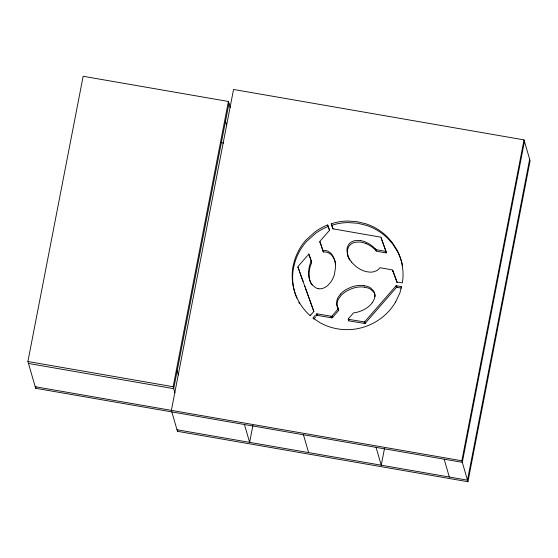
<?xml version="1.0" encoding="UTF-8"?>
<svg xmlns="http://www.w3.org/2000/svg" width="558" height="558" viewBox="0 0 558 558"><rect width="100%" height="100%" fill="white"/><g stroke="black" fill="none" stroke-linecap="round" stroke-linejoin="round"><path stroke-width="0.84" d="M374.795 296.64L374.711 293.878A8.851 8.635 -16.2 0 0 373.49 290.823L370.505 287.9A14.208 13.866 -16.2 0 0 367.324 286.38L363.886 285.605M524.464 141.432L462.303 462.331L35.677 388.284L27.9 361.521L83.156 76.279L228.396 101.479L230.168 107.575M35.677 388.284L36.005 386.575M174.912 392.825L173.14 386.729L228.396 101.479M228.961 103.418L173.705 388.668L28.465 363.46M177.465 431.32L171.376 410.374L233.544 89.468L524.018 139.877L530.1 160.823L467.939 481.721L177.465 431.32L177.779 429.695M252.92 425.391L249.635 442.368L244.446 424.526M384.539 448.227L381.254 465.212L376.064 447.37M467.939 481.721L461.85 460.782L524.018 139.877M529.647 159.274L467.485 480.173L177.012 429.765M293.299 265.434L294.282 261.402A57.474 56.093 -16.2 0 1 297.17 253.562L298.997 249.914A53.519 52.229 -16.2 0 1 305.986 240.045L315.172 231.786A54 52.703 -16.2 0 1 327.699 224.958L329.499 230.07A0.858 0.837 -16.2 0 1 329.318 230.51A12.025 11.732 -16.2 0 1 329.053 230.838L319.992 241.223M293.745 266.989L294.729 262.957A57.474 56.093 -16.2 0 1 297.616 255.111L299.451 251.463A53.519 52.229 -16.2 0 1 306.433 241.6L315.619 233.342A54 52.703 -16.2 0 1 328.153 226.506L327.699 224.958M395.622 302.017L399.933 292.852L401.467 286.54M319.887 241.356L322.831 250.34L324.7 250.451A8.663 8.461 -16.2 0 1 327.846 251.191L330.238 252.711A12.59 12.29 -16.2 0 1 332.205 254.832L334.186 258.626A24.266 23.687 -16.2 0 1 335.484 267.819L334.437 274.278A26.17 25.535 -16.2 0 1 331.424 281.12A25.675 25.054 -16.2 0 1 330.768 282.076L327.748 285.501A15.045 14.682 -16.2 0 1 324.889 287.482L322.657 288.409A9.172 8.949 -16.2 0 1 318.695 288.723M320.334 242.904L323.284 251.888L325.147 252.007A8.663 8.461 -16.2 0 1 328.299 252.739L330.685 254.26A12.59 12.29 -16.2 0 1 332.652 256.38L334.633 260.174A24.266 23.687 -16.2 0 1 335.651 263.955M298.642 267.812L298.516 267.986A0.774 0.753 -16.2 0 0 298.397 268.44L298.432 268.621M316.121 314.342L317 313.84L331.501 316.316A0.99 0.97 -16.2 0 0 331.905 316.177L338.364 308.686L337.346 306.53A8.823 8.614 -16.2 0 1 336.6 303.657L336.858 300.629A13.406 13.085 -16.2 0 1 338.308 297.044L340.603 293.989M316.574 315.891L317.446 315.396L331.954 317.872A0.99 0.97 -16.2 0 0 332.352 317.725L338.818 310.234L337.799 308.086M348.311 318.841L353.284 313.143A0.97 0.949 -16.2 0 1 353.877 312.843A29.539 28.828 -16.2 0 0 365.783 308.595A22.752 22.201 -16.2 0 0 372.277 302.75M348.757 320.39L349.071 320.027M348.234 318.932L348.673 320.822M307.967 255.055L308.846 254.029L309.188 254.985M309.069 255.843L308.846 254.029M307.444 255.662L298.063 266.431A0.774 0.753 -16.2 0 0 297.944 266.891L297.979 267.073M315.277 315.319L312.947 317.997L320.271 322.894L325.928 325.565A56.079 54.726 -16.2 0 0 342.166 329.45A54.872 53.554 -16.2 0 0 360.322 328.062A56.539 55.179 -16.2 0 0 371.558 324.038A55.591 54.252 -16.2 0 0 395.608 302.017M315.73 316.867L313.826 319.064M401.265 286.498L396.034 285.842L364.548 321.973L348.29 319.281M401.425 287.998L396.487 287.391L365.002 323.521L348.743 320.836M311.817 313.784L313.68 311.629A0.732 0.718 -16.2 0 0 313.763 311.19L313.212 309.585M311.538 314.112L310.694 315.068M310.129 315.695L310.625 315.144M323.18 250.507L323.675 252.049M386.22 252.914L385.906 251.379M364.339 287.154L367.771 287.928A14.208 13.866 -16.2 0 1 370.958 289.449L373.944 292.371A8.851 8.635 -16.2 0 1 375.164 295.433L375.255 296.096M333.935 229.01L333.879 229.003A3.362 3.278 -16.2 0 1 333.391 228.906A0.802 0.788 -16.2 0 1 332.952 228.592L331.236 223.779L331.682 225.327M317 313.84L317.509 315.403M221.108 142.583L223.681 143.029M334.263 229.059L380.689 237.157A0.837 0.816 -16.2 0 1 380.995 237.422L385.927 251.086M27.9 361.521L173.14 386.729M35.224 386.736L461.85 460.782M392.595 271.334L392.978 271.474M375.248 248.777L375.792 249.356A1.283 1.249 -16.2 0 0 376.476 249.754L385.459 251.323L385.913 252.879L376.929 251.302A1.283 1.249 -16.2 0 1 376.252 250.905L375.701 250.326A29.316 28.611 -16.2 0 0 366.062 243.574M312.354 284.929L315.333 287.558A9.095 8.872 -16.2 0 0 317.655 288.507A9.619 9.388 -16.2 0 0 318.702 288.716M393.125 271.62L396.919 282.111M381.449 238.97L383.451 244.474M402.548 265.915L402.353 264.945A54.147 52.843 -16.2 0 0 397.519 251.651L392.797 244.167L388.228 238.887A58.555 57.146 -16.2 0 0 385.683 236.473A54.949 53.624 -16.2 0 0 366.585 225.432L357.727 223.277L348.527 222.586A55.047 53.721 -16.2 0 0 336.774 223.904L331.829 225.244L331.382 223.695L336.328 222.356A55.047 53.721 -16.2 0 1 348.073 221.038L357.273 221.721L366.132 223.891A54.949 53.624 -16.2 0 1 385.229 234.925A58.555 57.146 -16.2 0 1 387.782 237.338L392.344 242.611L397.073 250.103A54.147 52.843 -16.2 0 1 401.9 263.397L402.974 271.23A101.493 99.052 -16.2 0 1 402.96 278.149L402.36 282.892L397.289 282.083A0.718 0.704 -16.2 0 1 396.912 281.755L392.567 269.953L380.165 267.742A0.725 0.704 -16.2 0 0 379.782 267.875L378.826 268.956A8.977 8.761 -16.2 0 1 376.531 270.742L373.309 271.872A14.815 14.459 -16.2 0 1 369.187 272.074L366.515 271.662A24.517 23.924 -16.2 0 1 365.12 271.307A25.34 24.726 -16.2 0 1 358.034 267.931A29.218 28.521 -16.2 0 1 351.631 262.134M397.129 282.697L396.989 282.306M309.418 255.913L309.641 256.534M298 267.136L303.05 281.497M313.903 311.81L305.463 288.284M383.639 244.99L384.678 247.878M332.966 228.926L332.324 227.134M312.968 308.909L304.529 285.375M384.79 248.191L386.373 252.641M328.153 226.513L329.506 230.287M302.324 279.46L298.021 267.205M331.794 225.634L332.219 226.834M302.603 279.942L304.982 286.924M310.171 257.761L311.092 260.447A1.158 1.13 -16.2 0 1 311.05 261.221L311.504 262.776A1.158 1.13 -16.2 0 0 311.538 262.002L309.439 255.683L309.892 257.231M310.248 281.762L309.599 279.412M392.811 270.344L393.257 271.899M396.619 285.682L397.073 287.231M395.964 285.912L396.417 287.468M381.17 237.778L381.623 239.326M444.147 459.178L449.33 477.02M375.792 249.356L376.245 250.912M364.793 321.75L365.239 323.298M364.116 322.036L364.569 323.591M322.782 250.221L323.235 251.777M319.818 241.998L320.271 243.553M338.134 307.904L338.58 309.46M338.036 309.097L338.49 310.646M332.324 315.786L332.777 317.335M330.992 316.295L331.445 317.851M316.33 314.098L316.784 315.647M225.509 121.246L226.715 125.404M303.447 434.766L308.63 452.608M177.158 370.84L178.365 374.997M309.153 277.863L309.802 280.207A16.566 16.168 -16.2 0 0 312.341 284.936M340.596 293.982A24.601 24.008 -16.2 0 1 346.295 289.442L350.905 287.265A32.88 32.092 -16.2 0 1 353.172 286.512A25.863 25.243 -16.2 0 1 363.893 285.543M374.885 296.654A13.545 13.218 -16.2 0 1 372.2 302.694M337.604 307.618A8.823 8.614 -16.2 0 1 337.053 305.205L337.311 302.185A13.406 13.085 -16.2 0 1 338.762 298.6L341.05 295.538A24.601 24.008 -16.2 0 1 346.748 290.997L351.359 288.814A32.88 32.092 -16.2 0 1 353.626 288.061A25.863 25.243 -16.2 0 1 364.346 287.091M310.164 315.661A55.507 54.175 -16.2 0 1 293.222 265.42M299.639 303.74A55.507 54.175 -16.2 0 1 298.879 302.373M296.856 298.132A55.507 54.175 -16.2 0 1 293.675 266.975M309.083 277.877A28.528 27.837 -16.2 0 1 311.169 261.27M309.53 279.425A28.528 27.837 -16.2 0 1 311.615 262.825M311.427 284.413A16.566 16.168 -16.2 0 1 310.262 281.755M351.686 262.093A23.987 23.408 -16.2 0 1 347.543 254.72M347.62 254.692A20.388 19.893 -16.2 0 1 347.376 253.771L346.943 250.075A11.293 11.021 -16.2 0 1 347.543 246.755L348.415 244.927A8.537 8.335 -16.2 0 1 350.368 242.73L352.098 241.635A11.313 11.041 -16.2 0 1 354.909 240.665L359.212 240.456A20.82 20.325 -16.2 0 1 360.538 240.61M360.538 240.589A21.044 20.534 -16.2 0 1 365.588 242.067A29.316 28.611 -16.2 0 1 375.234 248.791M349.72 260.147A23.987 23.408 -16.2 0 1 347.997 256.268M348.073 256.241A20.388 19.893 -16.2 0 1 347.822 255.327L347.39 251.623A11.293 11.021 -16.2 0 1 347.997 248.31L348.869 246.476A8.537 8.335 -16.2 0 1 350.822 244.278L352.544 243.183A11.313 11.041 -16.2 0 1 355.355 242.214L359.666 242.005A20.82 20.325 -16.2 0 1 360.984 242.158A21.044 20.534 -16.2 0 1 366.034 243.623"/></g></svg>
